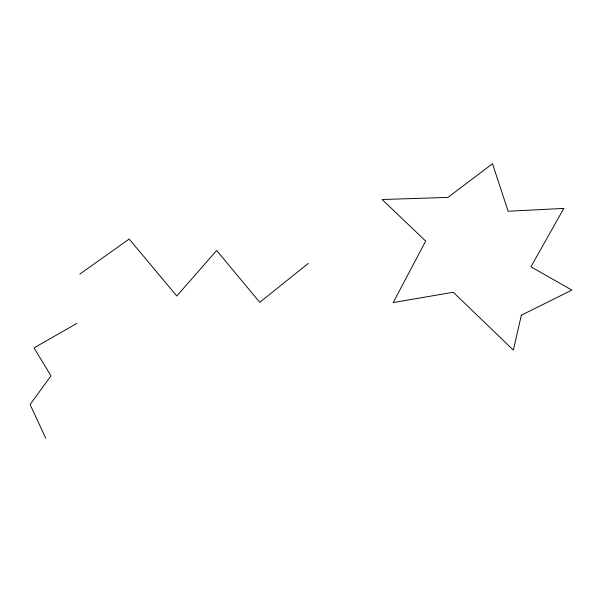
<?xml version="1.0" encoding="UTF-8"?>
<svg xmlns="http://www.w3.org/2000/svg" width="602" height="602" viewBox="0 0 602 602"><rect width="100%" height="100%" fill="white"/><g stroke="black" fill="none" stroke-linecap="round" stroke-linejoin="round"><path stroke-width="0.9" d="M308.337 263.375L259.763 302.317L216.652 250.492L176.792 296.003L129.167 239.054L79.81 274.106M76.875 323.409L34.028 347.888L50.989 375.851L30.1 404.544L45.767 438.279M521.34 315.207L513.363 350.086L453.268 292.256L393.196 302.58L425.674 241.093L382.127 199.51L447.926 197.411L492.504 163.721L508.141 211.242L563.796 208.412L530.941 266.784L571.9 290.096L521.34 315.207"/></g></svg>
